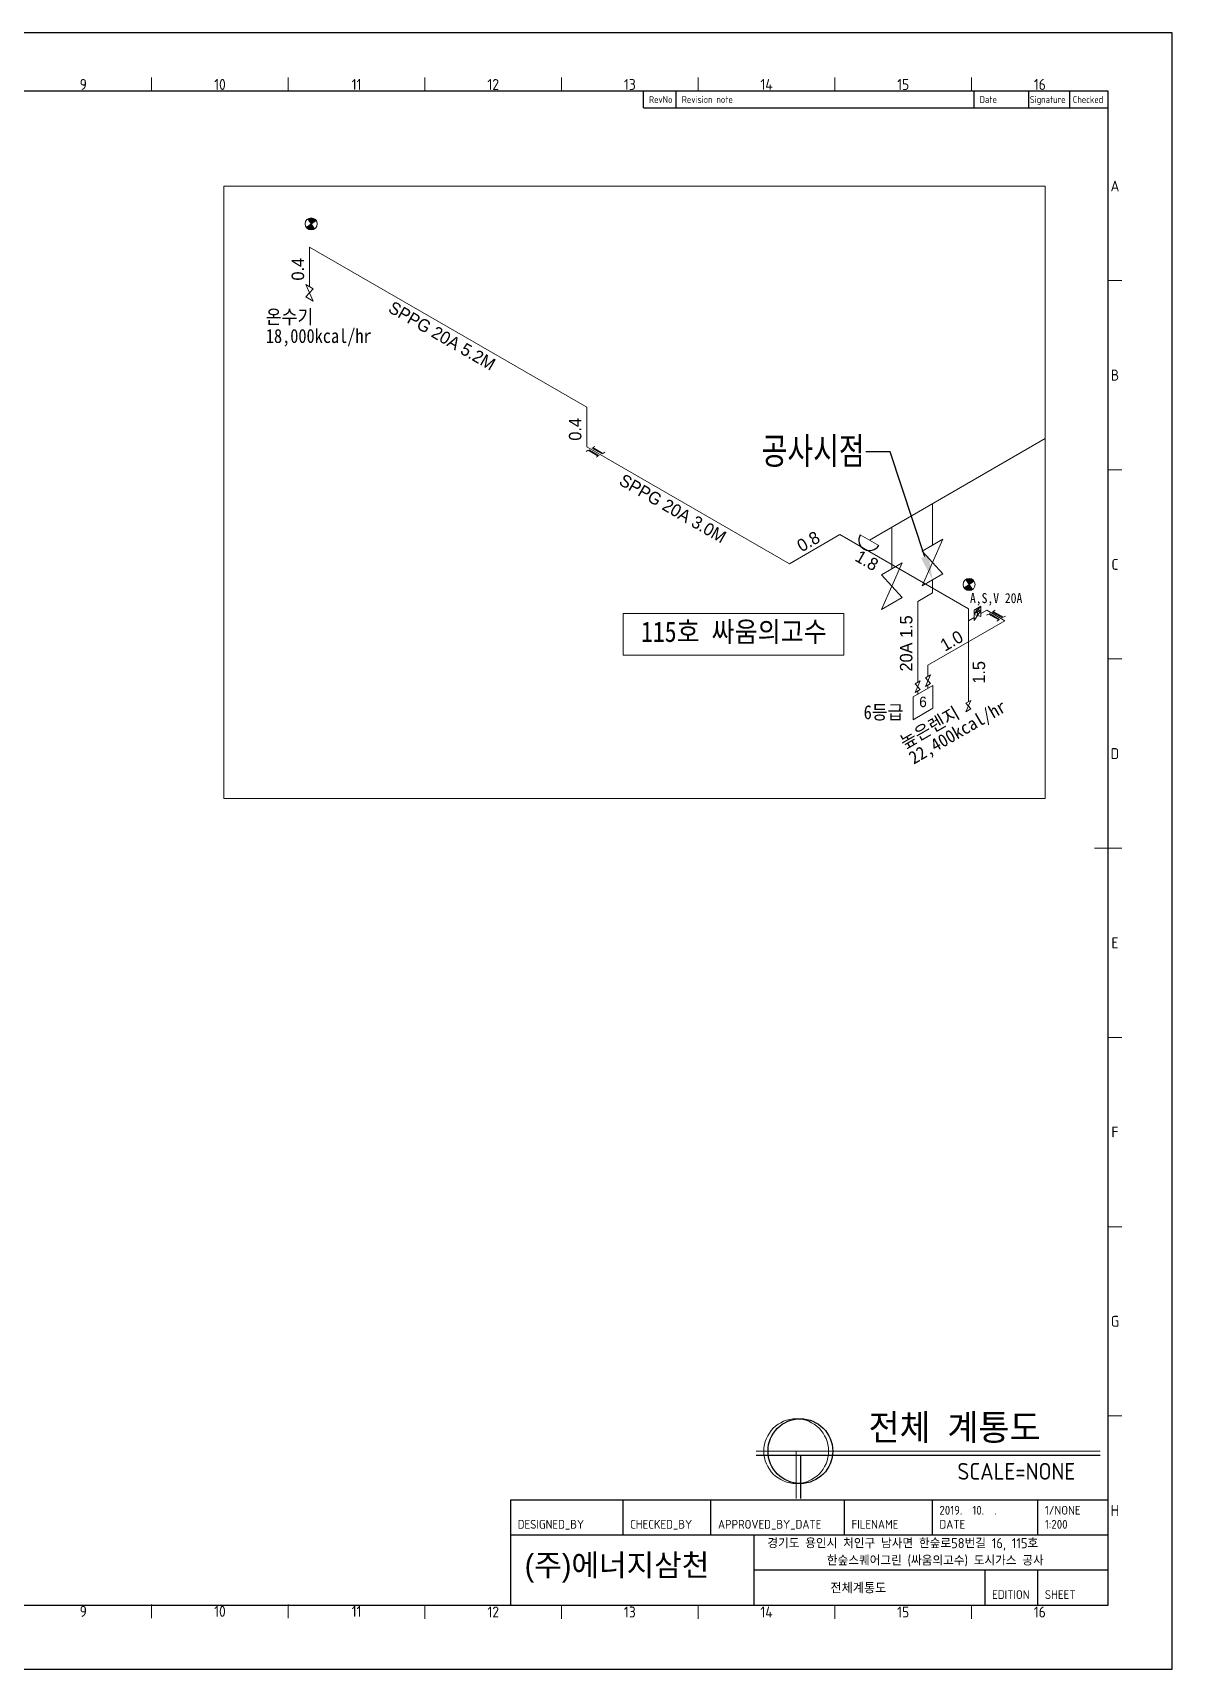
# Model space of a CAD drawing. Header units: millimetres. Extents: x 16332047 to 33387680, y -14835522 to -7015081.
# Drawn here: x 16717093 to 16758448, y -7685758 to -7626358 of the extents above; entities that cross this region are included whole.
import ezdxf
from ezdxf import colors
from ezdxf.entities.mleader import LeaderData, LeaderLine
from ezdxf.enums import TextEntityAlignment as Align
from ezdxf.math import Vec2, Vec3

# ---------------------------------------------------------------- set-up
doc = ezdxf.new("R2010")
doc.units = ezdxf.units.MM
doc.header["$LTSCALE"] = 300
doc.header["$MEASUREMENT"] = 0
doc.layers.get('0').update_dxf_attribs({"linetype": 'CONTINUOUS'})
for name, color, linetype in [('8', 8, 'CONTINUOUS'), ('A-HAT', 5, 'CONTINUOUS'), ('PIPE-N', 3, 'CONTINUOUS'), ('TEXT', 3, 'CONTINUOUS')]:
    doc.layers.add(name, color=color, linetype=linetype)
doc.layers.add('FRAME025', color=3, linetype='CONTINUOUS', lineweight=9)
doc.layers.add('FRAME050', color=3, linetype='CONTINUOUS', lineweight=13)
doc.styles.add('GHD', font='')
doc.styles.add('ISOCP', font='isocp.shx', dxfattribs={"width": 1.1, "oblique": 30, "bigfont": 'whgtxt.shx'})
doc.styles.add('M', font='')
doc.styles.add('style1', font='isocp.shx', dxfattribs={"width": 0.8, "bigfont": 'whgtxt.shx'})
doc.styles.add('돋움체', font='')
doc.styles.get('GHD').set_extended_font_data('Dotum')
doc.styles.get('M').set_extended_font_data('Dotum')
doc.styles.get('돋움체').set_extended_font_data('DotumChe')

msp = doc.modelspace()

# ---------------------------------------------------------------- hatches: boundary and pattern name
at = {"layer": 'A-HAT', "lineweight": 20}
h = msp.add_hatch(color=6, dxfattribs=at)
h.dxf.hatch_style = 1
h.paths.add_polyline_path([(16727012, -7633422, 0.412784), (16727317, -7633481), (16727197, -7633298), (16727197, -7633298)])
h.paths.add_polyline_path([(16727378, -7633176, 0.410323), (16727075, -7633113), (16727197, -7633298), (16727197, -7633298)])
h = msp.add_hatch(color=6, dxfattribs=at)
h.dxf.hatch_style = 1
h.paths.add_polyline_path([(16750892, -7646512, 0.412784), (16751197, -7646571), (16751076, -7646388), (16751076, -7646388)])
h.paths.add_polyline_path([(16751258, -7646266, 0.410323), (16750954, -7646203), (16751076, -7646388), (16751076, -7646388)])

# ---------------------------------------------------------------- linework, layer by layer
at = {"lineweight": 5}
for p, q in [((16743351, -7677841), (16755830, -7677841)), ((16744800, -7677841), (16744800, -7679560))]:
    msp.add_line(p, q, dxfattribs=at)
at = {"lineweight": 25}
for p, q in [((16743351, -7677993), (16755830, -7677993)), ((16744952, -7677993), (16744952, -7679560))]:
    msp.add_line(p, q, dxfattribs=at)
at = {"lineweight": 5}
msp.add_circle((16744800, -7677841), 1175, dxfattribs=at)
at = {"lineweight": 25}
msp.add_circle((16744952, -7677841), 1175, dxfattribs=at)
at = {"layer": '8'}
msp.add_lwpolyline([(16674448, -7685758), (16758448, -7685758), (16758448, -7626358), (16674448, -7626358)], close=True, dxfattribs=at)
at = {"layer": 'A-HAT', "color": 1}
for p, q in [((16756121, -7628484), (16676776, -7628484)), ((16739260, -7629080), (16739260, -7628484)), ((16740450, -7629080), (16740450, -7628484)), ((16751261, -7629080), (16751261, -7628484)), ((16753245, -7629080), (16753245, -7628484)), ((16754732, -7629080), (16754732, -7628484)), ((16756121, -7683431), (16756121, -7628484)), ((16739260, -7629080), (16756121, -7629080)), ((16734438, -7679604), (16756121, -7679604)), ((16734438, -7683431), (16734438, -7679604)), ((16738519, -7680880), (16738519, -7679604)), ((16741708, -7680880), (16741708, -7679604)), ((16746555, -7680880), (16746555, -7679604)), ((16749743, -7680880), (16749743, -7679604)), ((16753570, -7680880), (16753570, -7679604)), ((16734438, -7680880), (16756121, -7680880)), ((16743273, -7683431), (16743273, -7680880)), ((16743273, -7682155), (16756121, -7682155)), ((16751657, -7683431), (16751657, -7682155)), ((16753570, -7683431), (16753570, -7682155)), ((16676776, -7683431), (16756121, -7683431))]:
    msp.add_line(p, q, dxfattribs=at)
at = {"layer": 'A-HAT', "color": 6, "lineweight": 20}
for p, q in [((16727012, -7633422), (16727378, -7633176)), ((16727075, -7633113), (16727317, -7633481)), ((16737197, -7639952), (16727133, -7634142)), ((16727133, -7634142), (16727133, -7635574)), ((16727000, -7635497), (16727265, -7635651)), ((16727265, -7636097), (16727000, -7635497)), ((16727265, -7635651), (16727000, -7635943)), ((16727000, -7635943), (16727265, -7636097)), ((16737197, -7639952), (16737197, -7641385)), ((16744553, -7645632), (16737197, -7641385)), ((16746389, -7644572), (16744553, -7645632)), ((16751052, -7647264), (16746389, -7644572)), ((16749751, -7646221), (16749751, -7646685)), ((16750892, -7646512), (16751258, -7646266)), ((16750954, -7646203), (16751197, -7646571)), ((16749751, -7646685), (16749210, -7646997)), ((16749210, -7646997), (16749210, -7649937)), ((16752375, -7647704), (16749583, -7649316)), ((16751052, -7647703), (16751052, -7647264)), ((16751259, -7647583), (16751052, -7647703)), ((16751052, -7647703), (16751052, -7650643)), ((16751505, -7647177), (16751259, -7647450)), ((16751259, -7647319), (16751505, -7647177)), ((16751259, -7647319), (16751505, -7647308)), ((16751259, -7647450), (16751505, -7647308)), ((16751259, -7647319), (16751259, -7647450)), ((16751505, -7647330), (16751259, -7647694)), ((16751259, -7647472), (16751505, -7647552)), ((16751259, -7647472), (16751259, -7647694)), ((16751382, -7647512), (16751382, -7647379)), ((16751505, -7647308), (16751505, -7647177)), ((16751713, -7647321), (16751505, -7647441)), ((16751505, -7647552), (16751505, -7647330)), ((16751713, -7647321), (16752375, -7647704)), ((16749583, -7649316), (16749583, -7649722)), ((16749043, -7650463), (16749762, -7650048)), ((16749302, -7649884), (16749118, -7649990)), ((16749118, -7650300), (16749302, -7649884)), ((16749118, -7649990), (16749302, -7650193)), ((16749675, -7649668), (16749491, -7649775)), ((16749491, -7650084), (16749675, -7649668)), ((16749491, -7649775), (16749675, -7649978)), ((16749675, -7649978), (16749491, -7650084)), ((16749583, -7650031), (16749583, -7650151)), ((16749762, -7650048), (16749762, -7650877)), ((16749043, -7651292), (16749043, -7650463)), ((16749302, -7650193), (16749118, -7650300)), ((16749210, -7650367), (16749210, -7650247)), ((16751144, -7650590), (16750960, -7650697)), ((16750960, -7651006), (16751144, -7650590)), ((16750960, -7650697), (16751144, -7650900)), ((16749762, -7650877), (16749043, -7651292)), ((16751144, -7650900), (16750960, -7651006))]:
    msp.add_line(p, q, dxfattribs=at)
for points in [[(16724027, -7631927), (16753840, -7631927), (16753840, -7654151), (16724027, -7654151)], [(16738524, -7647437), (16746526, -7647437), (16746526, -7648955), (16738524, -7648955)]]:
    msp.add_lwpolyline(points, close=True, dxfattribs=at)
for centre in [(16727195, -7633298), (16751074, -7646388)]:
    msp.add_circle(centre, 220, dxfattribs=at)
at = {"layer": 'FRAME050'}
for p, q in [((16721407, -7628484), (16721407, -7627989)), ((16726366, -7628484), (16726366, -7627989)), ((16731326, -7628484), (16731326, -7627989)), ((16736285, -7628484), (16736285, -7627989)), ((16741244, -7628484), (16741244, -7627989)), ((16746203, -7628484), (16746203, -7627989)), ((16751162, -7628484), (16751162, -7627989)), ((16756121, -7635353), (16756617, -7635353)), ((16756121, -7642221), (16756617, -7642221)), ((16756121, -7649089), (16756617, -7649089)), ((16755625, -7655958), (16756617, -7655958)), ((16756121, -7662826), (16756617, -7662826)), ((16756121, -7669694), (16756617, -7669694)), ((16756121, -7676562), (16756617, -7676562)), ((16721407, -7683409), (16721407, -7683905)), ((16726366, -7683409), (16726366, -7683905)), ((16731326, -7683927), (16731326, -7683431)), ((16736285, -7683927), (16736285, -7683431)), ((16741244, -7683927), (16741244, -7683431)), ((16746203, -7683927), (16746203, -7683431)), ((16751162, -7683927), (16751162, -7683431))]:
    msp.add_line(p, q, dxfattribs=at)
at = {"layer": 'PIPE-N', "color": 7, "lineweight": 13}
for p, q in [((16753840, -7641087), (16747459, -7644771)), ((16737248, -7641512), (16737174, -7641555)), ((16737248, -7641512), (16737174, -7641555)), ((16737248, -7641512), (16737616, -7641725)), ((16737248, -7641512), (16737616, -7641725)), ((16737282, -7641493), (16737651, -7641706)), ((16737282, -7641493), (16737651, -7641706)), ((16737384, -7641434), (16737753, -7641647)), ((16737384, -7641434), (16737753, -7641647)), ((16737418, -7641414), (16737492, -7641371)), ((16737418, -7641414), (16737492, -7641371)), ((16737418, -7641414), (16737787, -7641627)), ((16737418, -7641414), (16737787, -7641627)), ((16737616, -7641725), (16737543, -7641768)), ((16737616, -7641725), (16737543, -7641768)), ((16737787, -7641627), (16737861, -7641584)), ((16737787, -7641627), (16737861, -7641584)), ((16749751, -7643449), (16749751, -7644957)), ((16747125, -7644578), (16747794, -7644964)), ((16748271, -7644303), (16748271, -7645812)), ((16750127, -7644740), (16749374, -7645174)), ((16749374, -7646438), (16750127, -7644740)), ((16749374, -7645174), (16750127, -7646004)), ((16748647, -7645594), (16747894, -7646029)), ((16747894, -7647293), (16748647, -7645594)), ((16747894, -7646029), (16748647, -7646858)), ((16750127, -7646004), (16749374, -7646438)), ((16748647, -7646858), (16747894, -7647293)), ((16751781, -7647459), (16751708, -7647502)), ((16751781, -7647459), (16751708, -7647502)), ((16751781, -7647459), (16752150, -7647672)), ((16751781, -7647459), (16752150, -7647672)), ((16751815, -7647440), (16752184, -7647653)), ((16751815, -7647440), (16752184, -7647653)), ((16751918, -7647381), (16752286, -7647594)), ((16751918, -7647381), (16752286, -7647594)), ((16751952, -7647361), (16752025, -7647318)), ((16751952, -7647361), (16752025, -7647318)), ((16751952, -7647361), (16752320, -7647574)), ((16751952, -7647361), (16752320, -7647574)), ((16752150, -7647672), (16752076, -7647715)), ((16752150, -7647672), (16752076, -7647715)), ((16752320, -7647574), (16752394, -7647531)), ((16752320, -7647574), (16752394, -7647531))]:
    msp.add_line(p, q, dxfattribs=at)
at = {"layer": 'PIPE-N', "color": 7}
msp.add_arc((16747459, -7644771), 386, 150, 330, dxfattribs=at)

# ---------------------------------------------------------------- texts
at = {"layer": 'A-HAT', "color": 6, "lineweight": 20}
for s, height, rotation, style, p in [('0.4', 451.6, 90, 'GHD', (16726940, -7635353)), ('SPPG 20A 5.2M', 451.63, 330, 'GHD', (16729958, -7636470)), ('0.4', 451.6, 90, 'GHD', (16737004, -7641164)), ('SPPG 20A 3.0M', 451.63, 330, 'GHD', (16738333, -7642738)), ('0.8', 451.6, 30, 'GHD', (16744999, -7645223)), ('1.8', 451.6, 330, 'GHD', (16746899, -7645504)), ('20A 1.5', 451.6, 90, 'GHD', (16749017, -7649543)), ('1.0', 451.6, 30, 'GHD', (16750198, -7648829)), ('1.5', 451.6, 90, 'GHD', (16751656, -7649986)), ('22,400kcal/hr', 469.7, 30, '돋움체', (16749062, -7652928, 0)), ('높은렌지', 469.7, 30, '돋움체', (16748738, -7652370, 0))]:
    msp.add_text(s, height=height, rotation=rotation, dxfattribs=dict(at, style=style)).set_placement(p)
at = {"layer": 'A-HAT', "color": 6, "lineweight": 20, "style": '돋움체', "width": 0.9}
for s, height, p in [('온수기', 508, (16725552, -7636921, 0)), ('18,000kcal/hr', 508.03, (16725552, -7637618, 0)), ('A,S,V 20A', 362.9, (16751107, -7647060)), ('6등급', 508, (16747249, -7651274, 0))]:
    msp.add_text(s, height=height, dxfattribs=at).set_placement(p)
msp.add_text('115호 싸움의고수', height=740.9, dxfattribs=at).set_placement((16742539, -7648470), align=Align.CENTER)
at = {"layer": 'A-HAT', "color": 6, "lineweight": 20, "style": 'GHD'}
msp.add_text('6', height=379, dxfattribs=at).set_placement((16749264, -7650836))
at = {"layer": 'FRAME025', "style": 'ISOCP'}
for s, height, p in [('RevNo', 248, (16739458, -7628782)), ('Revision note', 247.95, (16740649, -7628782)), ('Date', 248, (16751459, -7628782)), ('Signature', 248, (16753280, -7628782)), ('Checked', 248, (16754840, -7628782)), ('2019.  10.  . ', 318.87, (16749998, -7679987)), ('1/NONE', 318.9, (16753825, -7679987))]:
    msp.add_text(s, height=height, dxfattribs=at).set_placement(p, align=Align.MIDDLE_LEFT)
at = {"layer": 'FRAME025', "style": 'ISOCP', "flags": 8}
for tag, text, height, p in [('DESIGNED_BY', 'XXX', 318.9, (16734693, -7680497)), ('CHECKED_BY', 'XXX', 318.9, (16738774, -7680497)), ('APPROVED_BY_DATE', 'XXX - 00/00/00', 318.87, (16741963, -7680497)), ('FILENAME', 'XXX', 318.9, (16746810, -7680497)), ('DATE', '00/00/00', 318.9, (16749998, -7680497)), ('1:200', '1:1', 318.9, (16753825, -7680497)), ('EDITION', '0', 319, (16751912, -7683048)), ('SHEET', '1/1', 318.9, (16753825, -7683048))]:
    msp.add_attdef(tag, text=text, height=height, dxfattribs=at).set_placement(p, align=Align.MIDDLE_LEFT)
at = {"layer": 'FRAME050', "style": 'ISOCP'}
for s, height, p in [('9', 397, (16718928, -7628236)), ('10', 396.7, (16723887, -7628236)), ('11', 396.7, (16728846, -7628236)), ('12', 396.7, (16733805, -7628236)), ('13', 396.7, (16738764, -7628236)), ('14', 396.7, (16743723, -7628236)), ('15', 396.7, (16748682, -7628236)), ('16', 396.7, (16753641, -7628236)), ('A', 397, (16756369, -7631919)), ('B', 397, (16756369, -7638787)), ('C', 397, (16756369, -7645655)), ('D', 397, (16756369, -7652523)), ('E', 397, (16756369, -7659392)), ('F', 397, (16756369, -7666260)), ('G', 397, (16756369, -7673128)), ('H', 397, (16756369, -7679997)), ('9', 397, (16718928, -7683657)), ('10', 396.7, (16723887, -7683657)), ('11', 396.7, (16728846, -7683657)), ('12', 396.7, (16733805, -7683679)), ('13', 396.7, (16738764, -7683679)), ('14', 396.7, (16743723, -7683679)), ('15', 396.7, (16748682, -7683679)), ('16', 396.7, (16753641, -7683679))]:
    msp.add_text(s, height=height, dxfattribs=at).set_placement(p, align=Align.MIDDLE)
for s, p in [('경기도 용인시 처인구 남사면 한숲로58번길 16, 115호', (16743752, -7681365)), ('한숲스퀘어그린 (싸움의고수) 도시가스 공사 ', (16745913, -7681992))]:
    msp.add_text(s, height=367.34, dxfattribs=at).set_placement(p)
at = {"layer": 'FRAME050', "style": 'ISOCP', "flags": 8}
msp.add_attdef('전체계통도', text='X', height=383, dxfattribs=at).set_placement((16747057, -7682793), align=Align.MIDDLE)
at = {"layer": 'TEXT'}
for s, height, style, p in [('전체 계통도', 1065.2, 'ISOCP', (16747425, -7677548)), ('(주)에너지삼천', 798, 'M', (16734946, -7682376))]:
    msp.add_text(s, height=height, dxfattribs=dict(at, style=style)).set_placement(p)
at = {"layer": 'TEXT', "style": 'ISOCP'}
msp.add_text('SCALE=NONE', height=608.7, dxfattribs=at).set_placement((16750651, -7678574), align=Align.MIDDLE_LEFT)

# ---------------------------------------------------------------- leaders
at = {"layer": 'PIPE-N', "color": 7, "lineweight": 13}
ml = msp.add_multileader_mtext('Standard', dxfattribs=at)
ml.set_content('공사시점', color=3, style='style1')
ml.set_leader_properties(color=1)
ml.build(insert=Vec2(0, 0))
ml.multileader.update_dxf_attribs({"dogleg_length": 2, "arrow_head_size": 883, "scale": 100})
ctx = ml.context
ctx.base_point, ctx.scale, ctx.char_height, ctx.arrow_head_size, ctx.landing_gap_size, ctx.plane_origin = Vec3(16743013, -7641575), 100, 1104.1, 883, 39.7, Vec3(16742954, -7639013)
ctx.text_align_type = 2
notes = []
notes.append((ctx, [(0, (1, 1, 0), (16748208, -7641575), (-1, 0), 883, [(0, [(16749751, -7646221)], 0, [])])]))
ctx.mtext.insert, ctx.mtext.alignment, ctx.mtext.line_spacing_factor, ctx.mtext.flow_direction = Vec3(16747285, -7641023), 3, 0.8, 5
for ctx, leaders in notes:
    for number, flags, end, landing, length, lines in leaders:
        leader = LeaderData()
        leader.index, (leader.has_last_leader_line, leader.has_dogleg_vector, leader.attachment_direction) = number, flags
        leader.last_leader_point, leader.dogleg_vector, leader.dogleg_length = Vec3(end), Vec3(landing), length
        for number, points, colour, breaks in lines:
            line = LeaderLine()
            line.index, line.vertices, line.color, line.breaks = number, Vec3.list(points), colors.encode_raw_color(colour), breaks
            leader.lines.append(line)
        ctx.leaders.append(leader)

doc.saveas('drawing.dxf')
